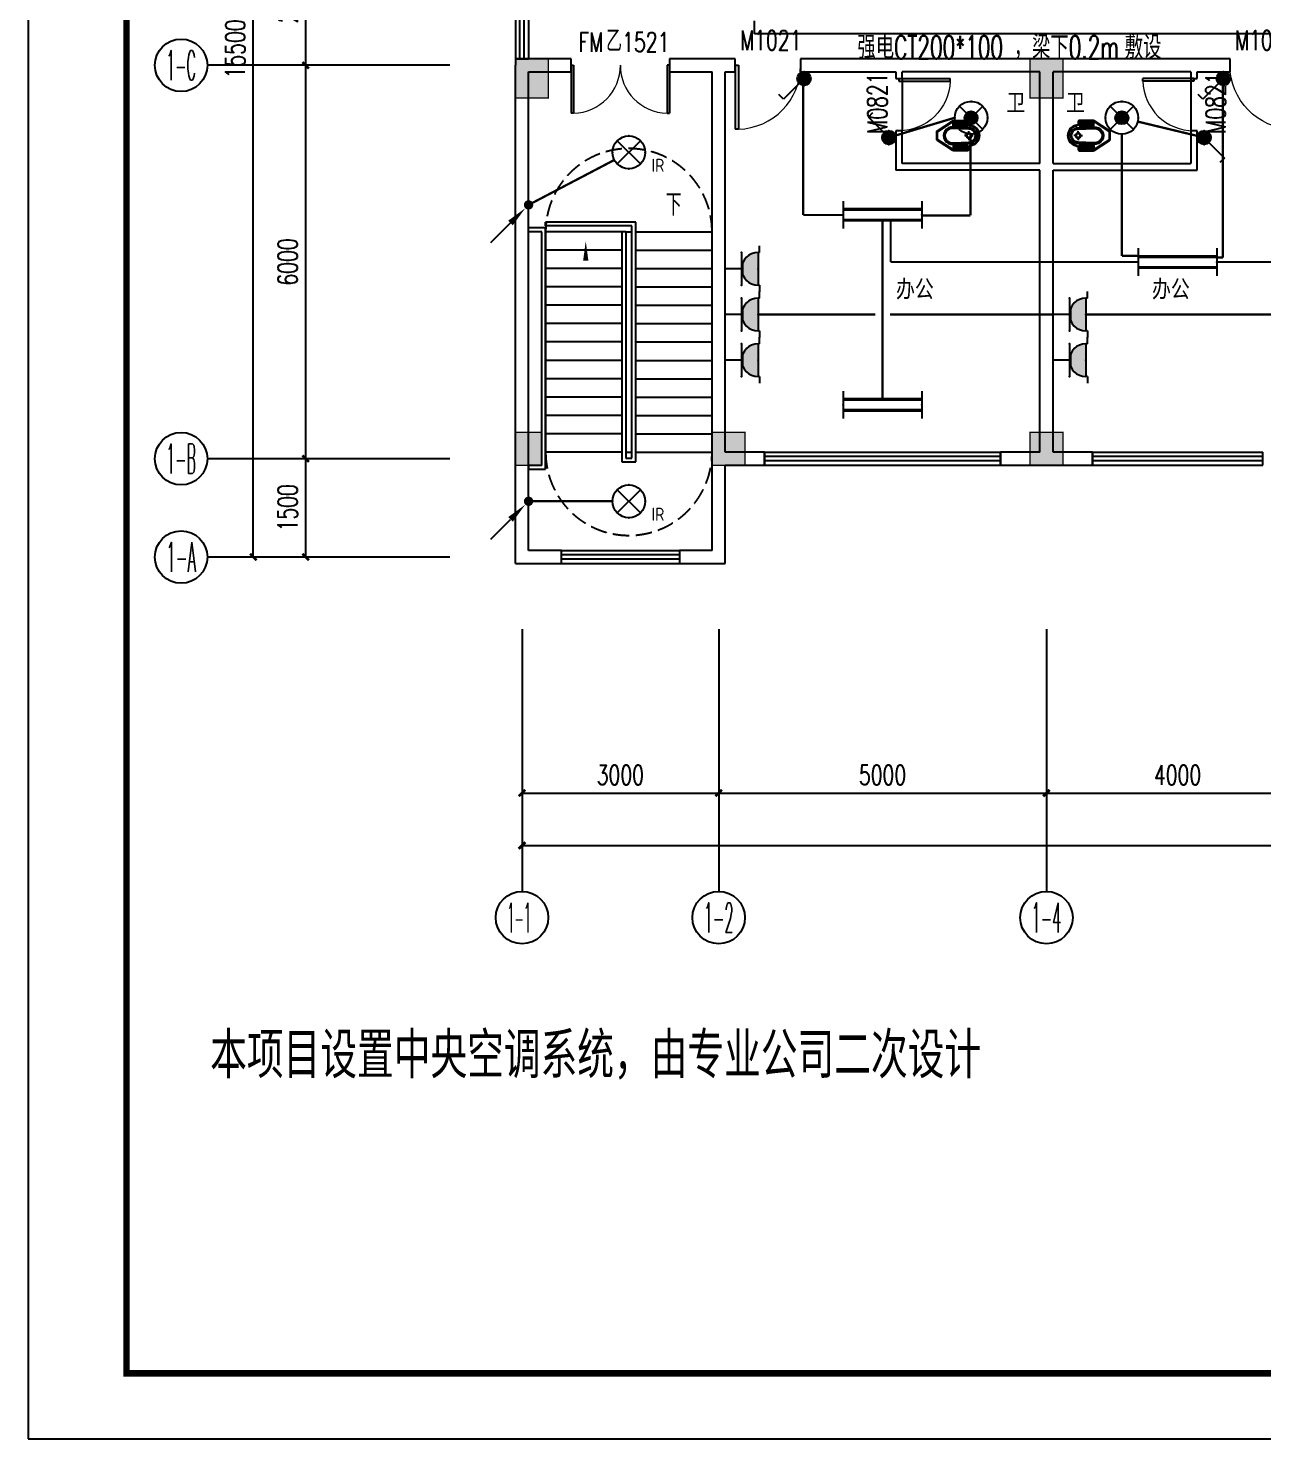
# Model space of a CAD drawing. Extents: x -6243262 to 3079315, y -2914302 to 172723.
# Drawn here: x -5609814 to -5590981, y -692286 to -670772 of the extents above; entities that cross this region are included whole.
import ezdxf
from ezdxf.enums import TextEntityAlignment as Align

# ---------------------------------------------------------------- set-up
doc = ezdxf.new("R2010")
doc.units = 0
doc.header["$LTSCALE"] = 1000
doc.linetypes.add('DASH', pattern=[0.35, 0.25, -0.1])
for name, color, linetype in [('0-柱网', 2, 'Continuous'), ('AXIS', 3, 'Continuous'), ('AXIS_TEXT', 7, 'Continuous'), ('CABLETRAY', 4, 'Continuous'), ('DIM_SYMB', 3, 'Continuous'), ('DOOR_FIRE', 4, 'Continuous'), ('DOOR_FIRE_TEXT', 7, 'Continuous'), ('EQUIP-插座', 3, 'Continuous'), ('EQUIP-照明', 3, 'Continuous'), ('HANDRAIL', 3, 'Continuous'), ('LWIRE', 4, 'Continuous'), ('PUB_TEXT', 7, 'Continuous'), ('PUB_TITLE', 4, 'Continuous'), ('STAIR', 2, 'Continuous'), ('TEL_TEXT', 7, 'Continuous'), ('WALL', 9, 'Continuous'), ('WINDOW', 4, 'Continuous'), ('WINDOW_TEXT', 7, 'Continuous'), ('WIRE-插座', 5, 'Continuous'), ('WIRE-照明', 1, 'Continuous'), ('洁具', 253, 'Continuous')]:
    doc.layers.add(name, color=color, linetype=linetype)
doc.styles.add('-宋体', font='', dxfattribs={"width": 0.8})
doc.styles.add('_TCH_AXIS', font='COMPLEX', dxfattribs={"bigfont": 'GBCBIG'})
doc.styles.add('_TCH_DIM', font='SIMPLEX', dxfattribs={"bigfont": 'GBCBIG'})
doc.styles.add('_TCH_DIM_T3', font='SIMPLEX', dxfattribs={"width": 0.705882, "bigfont": 'GBCBIG'})
doc.styles.add('_TCH_WINDOW', font='SIMPLEX', dxfattribs={"height": 3.5, "bigfont": 'GBCBIG'})
doc.styles.add('_TEL_ATTDEF', font='gbenor', dxfattribs={"bigfont": 'gbcbig'})
doc.styles.add('_TEL_DIM', font='SIMPLEX', dxfattribs={"width": 0.8, "height": 3.5, "bigfont": 'HZTXT'})
doc.styles.add('COMPLEX', font='COMPLEX')
doc.styles.get("Standard").update_dxf_attribs({"font": 'gbenor.shx', "bigfont": 'gbcbig.shx'})
doc.styles.get('-宋体').set_extended_font_data('SimSun')
doc.dimstyles.new('_TCH_ARCH&&100', dxfattribs={"dimtxt": 297.5, "dimasz": 100, "dimexe": 250, "dimexo": 300, "dimgap": 126.25, "dimtad": 1, "dimdec": 0, "dimzin": 0, "dimdsep": 46, "dimtxsty": '_TCH_DIM_T3', "dimblk": 'ARCHTICK', "dimcen": 0.09, "dimclrt": 7, "dimazin": 2, "dimtfac": 1, "dimtdec": 0, "dimtix": 1, "dimtmove": 2, "dimatfit": 3, "dimfxl": 0, "dimtolj": 1, "dimtzin": 0, "dimarcsym": 0})

# ---------------------------------------------------------------- blocks, each defined once
blk = doc.blocks.new('$plan$00002871')
at = {"layer": '洁具', "color": 0}
for p, q in [((0, -475), (0, -423)), ((-15, -490), (-67, -490)), ((0, -505), (0, -557)), ((15, -490), (67, -490))]:
    blk.add_line(p, q, dxfattribs=at)
for points in [[(159, -508, -0.88995), (-159, -508, 0.380538), (-179, -491), (-210, -491, -0.414214), (-230, -471), (-230, -258, -0.144595), (-227, -247), (-73, -9, -0.254383), (-56, 0), (56, 0, -0.254383), (73, -9), (227, -247, -0.144595), (230, -258), (230, -471, -0.414214), (210, -491), (179, -491, 0.380538)], [(120, -491), (130, -252, 1.134994), (-130, -252), (-120, -491, 0.992594)], [(105, -490), (115, -251, 1.141146), (-115, -251), (-105, -490, 0.994896)], [(100, -490), (110, -251, 1.143479), (-110, -251), (-100, -490, 0.995777)], [(-149, -264, 1), (-149, -252), (-207, -252, 1), (-207, -264)], [(-148, -287, 1), (-148, -275), (-207, -275, 1), (-207, -287)], [(-147, -307, 1), (-147, -295), (-207, -295, 1), (-207, -307)], [(-146, -330, 1), (-146, -319), (-207, -319, 1), (-207, -330)], [(-146, -352, 1), (-146, -341), (-207, -341, 1), (-207, -352)], [(-145, -376, 1), (-145, -364), (-207, -364, 1), (-207, -376)], [(-144, -399, 1), (-144, -388), (-207, -388, 1), (-207, -399)], [(-143, -423, 1), (-143, -411), (-207, -411, 1), (-207, -423)], [(-149, -263, 1), (-149, -253), (-207, -253, 1), (-207, -263)], [(-148, -286, 1), (-148, -276), (-207, -276, 1), (-207, -286)], [(-147, -306, 1), (-147, -296), (-207, -296, 1), (-207, -306)], [(-146, -329, 1), (-146, -320), (-207, -320, 1), (-207, -329)], [(-146, -351, 1), (-146, -342), (-207, -342, 1), (-207, -351)], [(-145, -375, 1), (-145, -365), (-207, -365, 1), (-207, -375)], [(-144, -398, 1), (-144, -389), (-207, -389, 1), (-207, -398)], [(-143, -422, 1), (-143, -412), (-207, -412, 1), (-207, -422)], [(143, -423, -1), (143, -411), (207, -411, -1), (207, -423)], [(144, -399, -1), (144, -388), (207, -388, -1), (207, -399)], [(143, -422, -1), (143, -412), (207, -412, -1), (207, -422)], [(145, -376, -1), (145, -364), (207, -364, -1), (207, -376)], [(144, -398, -1), (144, -389), (207, -389, -1), (207, -398)], [(146, -352, -1), (146, -341), (207, -341, -1), (207, -352)], [(145, -375, -1), (145, -365), (207, -365, -1), (207, -375)], [(146, -330, -1), (146, -319), (207, -319, -1), (207, -330)], [(146, -351, -1), (146, -342), (207, -342, -1), (207, -351)], [(148, -287, -1), (148, -275), (207, -275, -1), (207, -287)], [(147, -307, -1), (147, -295), (207, -295, -1), (207, -307)], [(146, -329, -1), (146, -320), (207, -320, -1), (207, -329)], [(148, -286, -1), (148, -276), (207, -276, -1), (207, -286)], [(147, -306, -1), (147, -296), (207, -296, -1), (207, -306)], [(149, -264, -1), (149, -252), (207, -252, -1), (207, -264)], [(149, -263, -1), (149, -253), (207, -253, -1), (207, -263)], [(-141, -444, 1), (-141, -432), (-207, -432, 1), (-207, -444)], [(-141, -464, 1), (-141, -453), (-207, -453, 1), (-207, -464)], [(-141, -443, 1), (-141, -433), (-207, -433, 1), (-207, -443)], [(-141, -463, 1), (-141, -454), (-207, -454, 1), (-207, -463)], [(141, -444, -1), (141, -432), (207, -432, -1), (207, -444)], [(141, -464, -1), (141, -453), (207, -453, -1), (207, -464)], [(141, -443, -1), (141, -433), (207, -433, -1), (207, -443)], [(141, -463, -1), (141, -454), (207, -454, -1), (207, -463)]]:
    blk.add_lwpolyline(points, format="xyb", close=True, dxfattribs=at)
blk.add_lwpolyline([(-149, -507, 0.380538), (-179, -481), (-210, -481, -0.414214), (-220, -471), (-220, -258, -0.144595), (-218, -253), (-64, -15, -0.254383), (-56, -10), (56, -10, -0.254383), (64, -15), (218, -253, -0.144595), (220, -258), (220, -471, -0.414214), (210, -481), (179, -481, 0.380538), (149, -507, 0.380538)], format="xyb", dxfattribs=at)
for radius in [40, 31.7]:
    blk.add_circle((0, -490), radius, dxfattribs=at)
blk.add_arc((0, -490), 150, 186.665, 353.335, dxfattribs=at)
blk = doc.blocks.new('1#柱网')
at = {"layer": '0-柱网'}
for points in [[(494005, 85967), (494005, 85367), (494505, 85367), (494505, 85967)], [(501855, 85967), (501855, 85367), (502355, 85367), (502355, 85967)], [(494005, 80267), (494005, 79767), (494405, 79767), (494405, 80267)], [(497005, 80267), (497005, 79767), (497505, 79767), (497505, 80267)], [(501855, 80267), (501855, 79767), (502355, 79767), (502355, 80267)]]:
    blk.add_hatch(color=0, dxfattribs=at).paths.add_polyline_path(points)
at = {"layer": '0-柱网', "color": 0, "const_width": 20}
for points in [[(494005, 85967), (494005, 85367), (494505, 85367), (494505, 85967), (494005, 85967)], [(501855, 85967), (501855, 85367), (502355, 85367), (502355, 85967), (501855, 85967)], [(494005, 80267), (494005, 79767), (494405, 79767), (494405, 80267), (494005, 80267)], [(497005, 80267), (497005, 79767), (497505, 79767), (497505, 80267), (497005, 80267)], [(501855, 80267), (501855, 79767), (502355, 79767), (502355, 80267), (501855, 80267)]]:
    blk.add_lwpolyline(points, dxfattribs=at)
blk = doc.blocks.new('$WINLIB2D$00000001')
at = {"color": 0}
for points in [[(-0.5, 0.5), (-0.5, -0.5)], [(-0.5, 0.5), (0.5, 0.5)], [(0.5, -0.5), (0.5, 0.5)], [(0.5, 0.1667), (-0.5, 0.1667)], [(0.5, -0.1667), (-0.5, -0.1667)], [(-0.5, -0.5), (0.5, -0.5)]]:
    blk.add_lwpolyline(points, dxfattribs=at)
blk = doc.blocks.new('$DorLib2D$00000002')
at = {"color": 0}
for p, q in [((-0.5, 0), (-0.5, 0.4875)), ((-0.475, 0.4875), (-0.5, 0.4875)), ((-0.475, 0), (-0.475, 0.4875)), ((0.475, 0), (0.475, 0.4875)), ((0.475, 0.4875), (0.5, 0.4875)), ((0.5, 0), (0.5, 0.4875)), ((-0.5, 0), (-0.475, 0)), ((0.5, 0), (0.475, 0))]:
    blk.add_line(p, q, dxfattribs=at)
at = {"color": 0, "lineweight": 13}
for centre, start, end in [((-0.4875, 0), 0, 88.53072), ((0.4875, 0), 91.46928, 180)]:
    blk.add_arc(centre, 0.4875, start, end, dxfattribs=at)
blk = doc.blocks.new('$DorLib2D$00000001')
at = {"color": 0}
for p, q in [((0.45, 0.975), (0.5, 0.975)), ((0.45, 0), (0.45, 0.975)), ((0.5, 0), (0.5, 0.975)), ((0.5, 0), (0.45, 0))]:
    blk.add_line(p, q, dxfattribs=at)
at = {"color": 0, "lineweight": 13}
blk.add_arc((0.475, 0), 0.975, 91.4693, 180, dxfattribs=at)
blk = doc.blocks.new('_ArchTick')
at = {"color": 0, "linetype": 'ByBlock', "const_width": 0.4}
blk.add_lwpolyline([(-0.5, -0.5), (0.5, 0.5)], dxfattribs=at)
blk = doc.blocks.new('*D188')
at = {"layer": 'AXIS', "color": 0, "lineweight": -2, "transparency": 16777216}
for p, q in [((1535295, -788352), (1535295, -791602)), ((1575295, -788352), (1575295, -791602)), ((1535295, -791352), (1575295, -791352))]:
    blk.add_line(p, q, dxfattribs=at)
at = {"layer": 'Defpoints', "color": 0, "transparency": 16777216}
for p in [(1535295, -788052), (1575295, -788052), (1575295, -791352)]:
    blk.add_point(p, dxfattribs=at)
at = {"layer": 'AXIS', "color": 0, "lineweight": -2, "transparency": 16777216, "xscale": 100, "yscale": 100, "zscale": 100, "rotation": 180}
blk.add_blockref('_ArchTick', (1535295, -791352), dxfattribs=at)
at = {"layer": 'AXIS', "color": 0, "lineweight": -2, "transparency": 16777216, "xscale": 100, "yscale": 100, "zscale": 100}
blk.add_blockref('_ArchTick', (1575295, -791352), dxfattribs=at)
at = {"layer": 'AXIS', "color": 7, "transparency": 16777216, "insert": (1555295, -791077), "char_height": 297.5, "attachment_point": 5, "style": '_TCH_DIM_T3'}
blk.add_mtext('\\A1;40000', dxfattribs=at)
blk = doc.blocks.new('*D196')
at = {"layer": 'AXIS', "color": 0, "lineweight": -2, "transparency": 16777216}
for p, q in [((1543295, -788352), (1543295, -790802)), ((1547295, -788352), (1547295, -790802)), ((1543295, -790552), (1547295, -790552))]:
    blk.add_line(p, q, dxfattribs=at)
at = {"layer": 'Defpoints', "color": 0, "transparency": 16777216}
for p in [(1543295, -788052), (1547295, -788052), (1547295, -790552)]:
    blk.add_point(p, dxfattribs=at)
at = {"layer": 'AXIS', "color": 0, "lineweight": -2, "transparency": 16777216, "xscale": 100, "yscale": 100, "zscale": 100, "rotation": 180}
blk.add_blockref('_ArchTick', (1543295, -790552), dxfattribs=at)
at = {"layer": 'AXIS', "color": 0, "lineweight": -2, "transparency": 16777216, "xscale": 100, "yscale": 100, "zscale": 100}
blk.add_blockref('_ArchTick', (1547295, -790552), dxfattribs=at)
at = {"layer": 'AXIS', "color": 7, "transparency": 16777216, "insert": (1545295, -790277), "char_height": 297.5, "attachment_point": 5, "style": '_TCH_DIM_T3'}
blk.add_mtext('\\A1;4000', dxfattribs=at)
blk = doc.blocks.new('*D197')
at = {"layer": 'AXIS', "color": 0, "lineweight": -2, "transparency": 16777216}
for p, q in [((1538295, -788352), (1538295, -790802)), ((1543295, -788352), (1543295, -790802)), ((1538295, -790552), (1543295, -790552))]:
    blk.add_line(p, q, dxfattribs=at)
at = {"layer": 'Defpoints', "color": 0, "transparency": 16777216}
for p in [(1538295, -788052), (1543295, -788052), (1543295, -790552)]:
    blk.add_point(p, dxfattribs=at)
at = {"layer": 'AXIS', "color": 0, "lineweight": -2, "transparency": 16777216, "xscale": 100, "yscale": 100, "zscale": 100, "rotation": 180}
blk.add_blockref('_ArchTick', (1538295, -790552), dxfattribs=at)
at = {"layer": 'AXIS', "color": 0, "lineweight": -2, "transparency": 16777216, "xscale": 100, "yscale": 100, "zscale": 100}
blk.add_blockref('_ArchTick', (1543295, -790552), dxfattribs=at)
at = {"layer": 'AXIS', "color": 7, "transparency": 16777216, "insert": (1540795, -790277), "char_height": 297.5, "attachment_point": 5, "style": '_TCH_DIM_T3'}
blk.add_mtext('\\A1;5000', dxfattribs=at)
blk = doc.blocks.new('*D198')
at = {"layer": 'AXIS', "color": 0, "lineweight": -2, "transparency": 16777216}
for p, q in [((1535295, -788352), (1535295, -790802)), ((1538295, -788352), (1538295, -790802)), ((1535295, -790552), (1538295, -790552))]:
    blk.add_line(p, q, dxfattribs=at)
at = {"layer": 'Defpoints', "color": 0, "transparency": 16777216}
for p in [(1535295, -788052), (1538295, -788052), (1538295, -790552)]:
    blk.add_point(p, dxfattribs=at)
at = {"layer": 'AXIS', "color": 0, "lineweight": -2, "transparency": 16777216, "xscale": 100, "yscale": 100, "zscale": 100, "rotation": 180}
blk.add_blockref('_ArchTick', (1535295, -790552), dxfattribs=at)
at = {"layer": 'AXIS', "color": 0, "lineweight": -2, "transparency": 16777216, "xscale": 100, "yscale": 100, "zscale": 100}
blk.add_blockref('_ArchTick', (1538295, -790552), dxfattribs=at)
at = {"layer": 'AXIS', "color": 7, "transparency": 16777216, "insert": (1536795, -790277), "char_height": 297.5, "attachment_point": 5, "style": '_TCH_DIM_T3'}
blk.add_mtext('\\A1;3000', dxfattribs=at)
blk = doc.blocks.new('_AXISO')
at = {"color": 0}
blk.add_circle((0, 0), 0.5, dxfattribs=at)
at = {"layer": 'AXIS_TEXT', "color": 0, "style": 'COMPLEX', "width": 1.041667}
blk.add_attdef('A', text='', height=0.56, dxfattribs=at).set_placement((-0.25, -0.28), (0.25, -0.28), align=Align.FIT)
blk = doc.blocks.new('*D214')
at = {"layer": 'AXIS', "color": 0, "lineweight": -2, "transparency": 16777216}
for p, q in [((1533895, -771452), (1530945, -771452)), ((1531195, -786952), (1531195, -771452)), ((1533895, -786952), (1530945, -786952))]:
    blk.add_line(p, q, dxfattribs=at)
at = {"layer": 'Defpoints', "color": 0, "transparency": 16777216}
for p in [(1531195, -771452), (1534195, -771452), (1534195, -786952)]:
    blk.add_point(p, dxfattribs=at)
at = {"layer": 'AXIS', "color": 0, "lineweight": -2, "transparency": 16777216, "xscale": 100, "yscale": 100, "zscale": 100}
for p, rotation in [((1531195, -771452), 90), ((1531195, -786952), 270)]:
    blk.add_blockref('_ArchTick', p, dxfattribs=dict(at, rotation=rotation))
at = {"layer": 'AXIS', "color": 7, "transparency": 16777216, "insert": (1530920, -779202), "char_height": 297.5, "attachment_point": 5, "rotation": 90, "style": '_TCH_DIM_T3'}
blk.add_mtext('\\A1;15500', dxfattribs=at)
blk = doc.blocks.new('*D215')
at = {"layer": 'AXIS', "color": 0, "lineweight": -2, "transparency": 16777216}
for p, q in [((1533895, -785452), (1531745, -785452)), ((1531995, -786952), (1531995, -785452)), ((1533895, -786952), (1531745, -786952))]:
    blk.add_line(p, q, dxfattribs=at)
at = {"layer": 'Defpoints', "color": 0, "transparency": 16777216}
for p in [(1531995, -785452), (1534195, -785452), (1534195, -786952)]:
    blk.add_point(p, dxfattribs=at)
at = {"layer": 'AXIS', "color": 0, "lineweight": -2, "transparency": 16777216, "xscale": 100, "yscale": 100, "zscale": 100}
for p, rotation in [((1531995, -785452), 90), ((1531995, -786952), 270)]:
    blk.add_blockref('_ArchTick', p, dxfattribs=dict(at, rotation=rotation))
at = {"layer": 'AXIS', "color": 7, "transparency": 16777216, "insert": (1531720, -786202), "char_height": 297.5, "attachment_point": 5, "rotation": 90, "style": '_TCH_DIM_T3'}
blk.add_mtext('\\A1;1500', dxfattribs=at)
blk = doc.blocks.new('*D216')
at = {"layer": 'AXIS', "color": 0, "lineweight": -2, "transparency": 16777216}
for p, q in [((1533895, -779452), (1531745, -779452)), ((1531995, -785452), (1531995, -779452)), ((1533895, -785452), (1531745, -785452))]:
    blk.add_line(p, q, dxfattribs=at)
at = {"layer": 'Defpoints', "color": 0, "transparency": 16777216}
for p in [(1531995, -779452), (1534195, -779452), (1534195, -785452)]:
    blk.add_point(p, dxfattribs=at)
at = {"layer": 'AXIS', "color": 0, "lineweight": -2, "transparency": 16777216, "xscale": 100, "yscale": 100, "zscale": 100}
for p, rotation in [((1531995, -779452), 90), ((1531995, -785452), 270)]:
    blk.add_blockref('_ArchTick', p, dxfattribs=dict(at, rotation=rotation))
at = {"layer": 'AXIS', "color": 7, "transparency": 16777216, "insert": (1531720, -782452), "char_height": 297.5, "attachment_point": 5, "rotation": 90, "style": '_TCH_DIM_T3'}
blk.add_mtext('\\A1;6000', dxfattribs=at)
blk = doc.blocks.new('*D217')
at = {"layer": 'AXIS', "color": 0, "lineweight": -2, "transparency": 16777216}
for p, q in [((1533895, -777452), (1531745, -777452)), ((1531995, -779452), (1531995, -777452)), ((1533895, -779452), (1531745, -779452))]:
    blk.add_line(p, q, dxfattribs=at)
at = {"layer": 'Defpoints', "color": 0, "transparency": 16777216}
for p in [(1531995, -777452), (1534195, -777452), (1534195, -779452)]:
    blk.add_point(p, dxfattribs=at)
at = {"layer": 'AXIS', "color": 0, "lineweight": -2, "transparency": 16777216, "xscale": 100, "yscale": 100, "zscale": 100}
for p, rotation in [((1531995, -777452), 90), ((1531995, -779452), 270)]:
    blk.add_blockref('_ArchTick', p, dxfattribs=dict(at, rotation=rotation))
at = {"layer": 'AXIS', "color": 7, "transparency": 16777216, "insert": (1531720, -778452), "char_height": 297.5, "attachment_point": 5, "rotation": 90, "style": '_TCH_DIM_T3'}
blk.add_mtext('\\A1;2000', dxfattribs=at)
blk = doc.blocks.new('$equip$00002530')
for p, q in [((-0.354, 0.354), (0.354, -0.354)), ((0.354, 0.354), (-0.354, -0.354))]:
    blk.add_line(p, q)
at = {"const_width": 0.04}
blk.add_lwpolyline([(0, 0.5, -1), (0, -0.5, -1), (0, 0.5, -2.479085)], format="xyb", dxfattribs=at)
blk.add_circle((0, 0), 0.5)
for p in [(0, 0.5), (-0.5, 0), (0.5, 0), (0, -0.5)]:
    blk.add_point(p)
at = {"color": 7, "style": '_TEL_DIM', "flags": 1}
blk.add_attdef('A', text='', height=0.00002, dxfattribs=at).set_placement((0, 0), align=Align.MIDDLE_CENTER)
at = {"color": 7, "style": '_TEL_DIM'}
blk.add_attdef('$TEXT$', text='', height=0.4, dxfattribs=at).set_placement((0.887, -0.396), align=Align.MIDDLE_CENTER)
blk = doc.blocks.new('$TelecSys$00000081')
for p, q in [((0.104, 0.104), (0.104, 0.104)), ((-0.104, -0.104), (-0.104, -0.104)), ((-1.15, -1.15), (-0.55, -0.55))]:
    blk.add_line(p, q)
at = {"const_width": 0.142}
blk.add_lwpolyline([(0.071, 0, 1), (-0.071, 0, 1)], format="xyb", close=True, dxfattribs=at)
blk.add_solid([(-0.62, -0.48), (-0.48, -0.62), (-0.1, -0.1)])
at = {"width": 0.8, "flags": 9}
blk.add_attdef('A', (0, 0), '', height=0.00002, rotation=180, dxfattribs=at)
blk = doc.blocks.new('$equip$00001160')
for p, q in [((-1.2, 0.417), (-1.2, -0.417)), ((-1.2, 0.167), (1.2, 0.167)), ((1.2, 0.417), (1.2, -0.417)), ((-1.2, -0.167), (1.2, -0.167))]:
    blk.add_line(p, q)
at = {"const_width": 0.1}
for points in [[(-1.2, 0.167), (1.2, 0.167)], [(-1.2, -0.167), (1.2, -0.167)]]:
    blk.add_lwpolyline(points, dxfattribs=at)
at = {"layer": 'EQUIP-照明'}
for p in [(-1.2, 0), (0, 0.167), (1.2, 0), (0, -0.167)]:
    blk.add_point(p, dxfattribs=at)
at = {"layer": 'EQUIP-照明', "flags": 9}
blk.add_attdef('A', (0, 0), '', height=0.00002, dxfattribs=at)
blk = doc.blocks.new('$equip$00001962')
for p, q in [((0.147, 0.356), (0.625, 0.833)), ((0.625, 0.833), (0.766, 0.692))]:
    blk.add_line(p, q)
blk.add_circle((0, 0.208), 0.208)
for p in [(-0.208, 0.208), (0, 0.417), (0, 0), (0.208, 0.208)]:
    blk.add_point(p)
for points in [[(-0.18, 0.313), (0.18, 0.313), (-0.208, 0.208), (0.208, 0.208)], [(-0.18, 0.104), (0.18, 0.104), (-0.208, 0.208), (0.208, 0.208)], [(-0.104, 0.389), (0.104, 0.389), (-0.18, 0.313), (0.18, 0.313)], [(-0.104, 0.028), (0.104, 0.028), (-0.18, 0.104), (0.18, 0.104)], [(0, 0.417), (0, 0.417), (-0.104, 0.389), (0.104, 0.389)], [(0, 0), (0, 0), (-0.104, 0.028), (0.104, 0.028)]]:
    blk.add_solid(points)
at = {"layer": 'TEL_TEXT', "style": '_TEL_DIM', "flags": 1}
blk.add_attdef('A', text='', height=0.00002, dxfattribs=at).set_placement((0, 0), align=Align.MIDDLE_CENTER)
blk = doc.blocks.new('$equip$00001240')
for p, q in [((-0.5, 1.05), (-0.7, 1.05)), ((-0.5, 1.05), (-0.5, 1)), ((-0.5, 1), (0.5, 1)), ((0.5, 1.05), (0.7, 1.05)), ((0.5, 1.05), (0.5, 1)), ((-0.5, 0.5), (0.5, 0.5)), ((0, 0.5), (0, 0))]:
    blk.add_line(p, q)
blk.add_arc((0, 1), 0.5, 180, 0)
for points in [[(0.433, 0.75), (-0.433, 0.75), (0.5, 1), (-0.5, 1)], [(0.25, 0.567), (-0.25, 0.567), (0.433, 0.75), (-0.433, 0.75)], [(0, 0.5), (0, 0.5), (0.25, 0.567), (-0.25, 0.567)]]:
    blk.add_solid(points)
at = {"layer": 'EQUIP-照明'}
for p in [(0, 1), (-0.5, 0.5), (0.5, 0.5), (0, 0)]:
    blk.add_point(p, dxfattribs=at)
at = {"layer": 'EQUIP-照明', "flags": 9}
blk.add_attdef('A', (0, 0), '', height=0.00002, dxfattribs=at)
blk = doc.blocks.new('$equip$00002828')
for p, q in [((0.354, 0.354), (-0.354, -0.354)), ((-0.354, 0.354), (0.354, -0.354))]:
    blk.add_line(p, q)
at = {"const_width": 0.04}
blk.add_lwpolyline([(0.5, 0, -1), (-0.5, 0, -1), (0.5, 0, 1)], format="xyb", dxfattribs=at)
for radius in [0.5, 0.2]:
    blk.add_circle((0, 0), radius)
for p in [(0, 0.5), (-0.5, 0), (0.5, 0), (0, -0.5)]:
    blk.add_point(p)
for points in [[(-0.173, 0.1), (0.173, 0.1), (-0.2, 0), (0.2, 0)], [(-0.173, -0.1), (0.173, -0.1), (-0.2, 0), (0.2, 0)], [(-0.1, 0.173), (0.1, 0.173), (-0.173, 0.1), (0.173, 0.1)], [(0, 0.2), (0, 0.2), (-0.1, 0.173), (0.1, 0.173)], [(-0.1, -0.173), (0.1, -0.173), (-0.173, -0.1), (0.173, -0.1)], [(0, -0.2), (0, -0.2), (-0.1, -0.173), (0.1, -0.173)]]:
    blk.add_solid(points)
at = {"color": 7, "style": '_TEL_DIM', "flags": 1}
for tag in ['A', 'REMARK']:
    blk.add_attdef(tag, text='', height=0.00002, dxfattribs=at).set_placement((0, 0), align=Align.MIDDLE_CENTER)
blk = doc.blocks.new('55')
at = {"color": 8, "linetype": 'DASH'}
for centre, start, end in [((1536925.1, -781992.2), 359.99984, 180.00017), ((1536925.1, -785352.2), 179.99983, 0.00016)]:
    blk.add_arc(centre, 1270, start, end, dxfattribs=at)
at = {"layer": 'AXIS', "color": 8}
for p, q in [((1534195.1, -779452.2), (1530495.1, -779452.2)), ((1534195.1, -785452.2), (1530495.1, -785452.2)), ((1534195.1, -786952.2), (1530495.1, -786952.2)), ((1535295.1, -788052.2), (1535295.1, -792052.2)), ((1538295.1, -788052.2), (1538295.1, -792052.2)), ((1543295.1, -788052.2), (1543295.1, -792052.2))]:
    blk.add_line(p, q, dxfattribs=at)
at = {"layer": 'DIM_SYMB', "color": 8}
blk.add_lwpolyline([(1537582.6, -781852.2, 0, 0, 0), (1537582.6, -786102.2, 0, 0, 0), (1536267.6, -786102.2, 0, 0, 0), (1536267.6, -782132.2, 0, 80, 0), (1536267.6, -782432.2, 0, 0, 0)], format="xyseb", dxfattribs=at)
at = {"layer": 'HANDRAIL', "color": 8}
for p, q in [((1535655.1, -781932.2), (1535395.1, -781932.2)), ((1535395.1, -781992.2), (1535395.1, -781932.2)), ((1535595.1, -781992.2), (1535395.1, -781992.2)), ((1535595.1, -785552.2), (1535595.1, -781992.2)), ((1535655.1, -785612.2), (1535655.1, -781932.2)), ((1535395.1, -785552.2), (1535595.1, -785552.2)), ((1535395.1, -785552.2), (1535395.1, -785612.2)), ((1535395.1, -785612.2), (1535655.1, -785612.2))]:
    blk.add_line(p, q, dxfattribs=at)
at = {"layer": 'STAIR', "color": 8}
for p, q in [((1537030.1, -781842.2), (1535655.1, -781842.2)), ((1535655.1, -781902.2), (1535655.1, -781842.2)), ((1537030.1, -785502.2), (1537030.1, -781842.2)), ((1536970.1, -781902.2), (1535655.1, -781902.2)), ((1535655.1, -781992.2), (1535655.1, -785352.2)), ((1536820.1, -781992.2), (1535655.1, -781992.2)), ((1536880.1, -781992.2), (1536820.1, -781992.2)), ((1536820.1, -781992.2), (1536820.1, -785502.2)), ((1536880.1, -781992.2), (1536820.1, -781992.2)), ((1536880.1, -781992.2), (1536880.1, -785352.2)), ((1536880.1, -781992.2), (1536880.1, -785442.2)), ((1536880.1, -781992.2), (1536970.1, -781992.2)), ((1536970.1, -785442.2), (1536970.1, -781902.2)), ((1536970.1, -785352.2), (1536970.1, -781992.2)), ((1537030.1, -781992.2), (1538195.1, -781992.2)), ((1538195.1, -785352.2), (1538195.1, -781992.2)), ((1536820.1, -782272.2), (1535655.1, -782272.2)), ((1537030.1, -782272.2), (1538195.1, -782272.2)), ((1536820.1, -782552.2), (1535655.1, -782552.2)), ((1537030.1, -782552.2), (1538195.1, -782552.2)), ((1536820.1, -782832.2), (1535655.1, -782832.2)), ((1537030.1, -782832.2), (1538195.1, -782832.2)), ((1536820.1, -783112.2), (1535655.1, -783112.2)), ((1537030.1, -783112.2), (1538195.1, -783112.2)), ((1536820.1, -783392.2), (1535655.1, -783392.2)), ((1537030.1, -783392.2), (1538195.1, -783392.2)), ((1536820.1, -783672.2), (1535655.1, -783672.2)), ((1537030.1, -783672.2), (1538195.1, -783672.2)), ((1536820.1, -783952.2), (1535655.1, -783952.2)), ((1537030.1, -783952.2), (1538195.1, -783952.2)), ((1536820.1, -784232.2), (1535655.1, -784232.2)), ((1537030.1, -784232.2), (1538195.1, -784232.2)), ((1536820.1, -784512.2), (1535655.1, -784512.2)), ((1537030.1, -784512.2), (1538195.1, -784512.2)), ((1536820.1, -784792.2), (1535655.1, -784792.2)), ((1537030.1, -784792.2), (1538195.1, -784792.2)), ((1536820.1, -785072.2), (1535655.1, -785072.2)), ((1537030.1, -785072.2), (1538195.1, -785072.2)), ((1536820.1, -785352.2), (1535655.1, -785352.2)), ((1536820.1, -785502.2), (1537030.1, -785502.2)), ((1536880.1, -785352.2), (1536970.1, -785352.2)), ((1536880.1, -785442.2), (1536970.1, -785442.2)), ((1537030.1, -785352.2), (1538195.1, -785352.2))]:
    blk.add_line(p, q, dxfattribs=at)
at = {"layer": 'WALL', "color": 8}
for p, q in [((1535395.1, -779352.2), (1535195.1, -779352.2)), ((1535195.1, -779352.2), (1535195.1, -779452.2)), ((1535195.1, -787052.2), (1535195.1, -779452.2)), ((1536045.1, -779352.2), (1535395.1, -779352.2)), ((1536045.1, -779552.2), (1536045.1, -779352.2)), ((1538295.1, -779352.2), (1537545.1, -779352.2)), ((1537545.1, -779352.2), (1537545.1, -779552.2)), ((1538545.1, -779352.2), (1538295.1, -779352.2)), ((1538545.1, -779552.2), (1538545.1, -779352.2)), ((1541095.1, -779352.2), (1539545.1, -779352.2)), ((1539545.1, -779352.2), (1539545.1, -779552.2)), ((1543295.1, -779352.2), (1541095.1, -779352.2)), ((1545495.1, -779352.2), (1543295.1, -779352.2)), ((1546095.1, -779352.2), (1545495.1, -779352.2)), ((1546095.1, -779552.2), (1546095.1, -779352.2)), ((1535395.1, -779552.2), (1536045.1, -779552.2)), ((1535395.1, -786852.2), (1535395.1, -779552.2)), ((1537545.1, -779552.2), (1538195.1, -779552.2)), ((1538195.1, -785452.2), (1538195.1, -779552.2)), ((1538395.1, -779552.2), (1538545.1, -779552.2)), ((1538395.1, -785352.2), (1538395.1, -779552.2)), ((1539545.1, -779552.2), (1540995.1, -779552.2)), ((1540995.1, -779552.2), (1540995.1, -779652.2)), ((1540995.1, -779652.2), (1541095.1, -779652.2)), ((1543195.1, -779552.2), (1541095.1, -779552.2)), ((1541095.1, -779652.2), (1541095.1, -779552.2)), ((1543195.1, -780952.2), (1543195.1, -779552.2)), ((1543395.1, -780952.2), (1543395.1, -779552.2)), ((1545495.1, -779552.2), (1543395.1, -779552.2)), ((1545495.1, -779552.2), (1545495.1, -779652.2)), ((1545495.1, -779652.2), (1545595.1, -779652.2)), ((1545595.1, -779652.2), (1545595.1, -779552.2)), ((1545595.1, -779552.2), (1546095.1, -779552.2)), ((1541095.1, -780452.2), (1540995.1, -780452.2)), ((1540995.1, -780452.2), (1540995.1, -781052.2)), ((1541095.1, -780952.2), (1541095.1, -780452.2)), ((1545595.1, -780452.2), (1545495.1, -780452.2)), ((1545495.1, -780452.2), (1545495.1, -780952.2)), ((1545595.1, -781052.2), (1545595.1, -780452.2)), ((1543195.1, -780952.2), (1541095.1, -780952.2)), ((1543395.1, -780952.2), (1545495.1, -780952.2)), ((1543195.1, -781052.2), (1540995.1, -781052.2)), ((1543195.1, -785352.2), (1543195.1, -781052.2)), ((1543395.1, -785352.2), (1543395.1, -781052.2)), ((1543395.1, -781052.2), (1545595.1, -781052.2)), ((1538195.1, -786852.2), (1538195.1, -785452.2)), ((1538995.1, -785352.2), (1538395.1, -785352.2)), ((1538995.1, -785552.2), (1538995.1, -785352.2)), ((1543195.1, -785352.2), (1542595.1, -785352.2)), ((1542595.1, -785352.2), (1542595.1, -785552.2)), ((1543995.1, -785352.2), (1543395.1, -785352.2)), ((1543995.1, -785552.2), (1543995.1, -785352.2)), ((1538395.1, -785552.2), (1538995.1, -785552.2)), ((1538395.1, -787052.2), (1538395.1, -785552.2)), ((1542595.1, -785552.2), (1543295.1, -785552.2)), ((1543295.1, -785552.2), (1543995.1, -785552.2)), ((1535895.1, -786852.2), (1535395.1, -786852.2)), ((1535895.1, -787052.2), (1535895.1, -786852.2)), ((1538195.1, -786852.2), (1537695.1, -786852.2)), ((1537695.1, -786852.2), (1537695.1, -787052.2)), ((1535195.1, -787052.2), (1535895.1, -787052.2)), ((1537695.1, -787052.2), (1538395.1, -787052.2))]:
    blk.add_line(p, q, dxfattribs=at)
at = {"layer": 'WINDOW', "color": 8}
for p, q in [((1541095.1, -779652.2), (1541095.1, -780452.2)), ((1545495.1, -779652.2), (1545495.1, -780452.2))]:
    blk.add_line(p, q, dxfattribs=at)
at = {"color": 8, "rotation": 90.00000000002842}
blk.add_blockref('$plan$00002871', (1541622.1, -780524.4), dxfattribs=at)
at = {"color": 8, "xscale": -1, "rotation": 269.9999999999715}
blk.add_blockref('$plan$00002871', (1544268.1, -780524.4), dxfattribs=at)
at = {"layer": '0-柱网', "color": 8}
blk.add_blockref('1#柱网', (1041190.1, -865319.4), dxfattribs=at)
at = {"layer": 'AXIS', "color": 8}
ref = blk.add_blockref('_AXISO', (1530095.1, -779452.2), dxfattribs=dict(at, xscale=800, yscale=800, zscale=800))
ref.add_attrib('A', '1-C', dxfattribs={"layer": 'AXIS_TEXT', "color": 8, "height": 452.55, "style": '_TCH_AXIS', "width": 0.375}).set_placement((1529868.8, -779678.5), (1530321.4, -779678.5), align=Align.FIT)
ref = blk.add_blockref('_AXISO', (1530095.1, -785452.2), dxfattribs=dict(at, xscale=800, yscale=800, zscale=800))
ref.add_attrib('A', '1-B', dxfattribs={"layer": 'AXIS_TEXT', "color": 8, "height": 452.55, "style": '_TCH_AXIS', "width": 0.362069}).set_placement((1529868.8, -785678.5), (1530321.4, -785678.5), align=Align.FIT)
ref = blk.add_blockref('_AXISO', (1530095.1, -786952.2), dxfattribs=dict(at, xscale=800, yscale=800, zscale=800))
ref.add_attrib('A', '1-A', dxfattribs={"layer": 'AXIS_TEXT', "color": 8, "height": 452.55, "style": '_TCH_AXIS', "width": 0.355932}).set_placement((1529868.8, -787178.5), (1530321.4, -787178.5), align=Align.FIT)
ref = blk.add_blockref('_AXISO', (1535295.1, -792452.2), dxfattribs=dict(at, xscale=800, yscale=800, zscale=800))
ref.add_attrib('A', '1-1 ', dxfattribs={"layer": 'AXIS_TEXT', "color": 8, "height": 452.55, "style": '_TCH_AXIS', "width": 0.42}).set_placement((1535068.8, -792678.5), (1535521.4, -792678.5), align=Align.FIT)
ref = blk.add_blockref('_AXISO', (1538295.1, -792452.2), dxfattribs=dict(at, xscale=800, yscale=800, zscale=800))
ref.add_attrib('A', '1-2', dxfattribs={"layer": 'AXIS_TEXT', "color": 8, "height": 452.55, "style": '_TCH_AXIS', "width": 0.381818}).set_placement((1538068.8, -792678.5), (1538521.4, -792678.5), align=Align.FIT)
ref = blk.add_blockref('_AXISO', (1543295.1, -792452.2), dxfattribs=dict(at, xscale=800, yscale=800, zscale=800))
ref.add_attrib('A', '1-4', dxfattribs={"layer": 'AXIS_TEXT', "color": 8, "height": 452.55, "style": '_TCH_AXIS', "width": 0.368421}).set_placement((1543068.8, -792678.5), (1543521.4, -792678.5), align=Align.FIT)
at = {"layer": 'DOOR_FIRE', "color": 8, "xscale": 1500, "yscale": 1500, "zscale": 200, "rotation": 180}
blk.add_blockref('$DorLib2D$00000002', (1536795.1, -779452.2), dxfattribs=at)
at = {"layer": 'WINDOW', "color": 8}
for p, xscale, yscale, zscale, rotation in [((1535295.1, -778452.2), -1800.00000000004, -200, -1800.00000000004, 90), ((1540795.1, -785452.2), -3600, -200, -3600, 180), ((1545295.1, -785452.2), -2600, -200, -2600, 180), ((1536795.1, -786952.2), -1800, 200, -1800, 180)]:
    blk.add_blockref('$WINLIB2D$00000001', p, dxfattribs=dict(at, xscale=xscale, yscale=yscale, zscale=zscale, rotation=rotation))
ref = blk.add_blockref('$DorLib2D$00000001', (1539045.1, -779452.2), dxfattribs=dict(at, xscale=1000, yscale=1000, zscale=1000, rotation=180))
ref.add_attrib('A', 'M1021', (1538620.1, -779221), dxfattribs={"layer": 'WINDOW_TEXT', "color": 8, "height": 297.5, "style": '_TCH_WINDOW', "width": 0.705882})
ref = blk.add_blockref('$DorLib2D$00000001', (1546595.1, -779452.2), dxfattribs=dict(at, xscale=-1000, yscale=1000, zscale=-1000, rotation=180))
ref.add_attrib('A', 'M1021', (1546170.1, -779221), dxfattribs={"layer": 'WINDOW_TEXT', "color": 8, "height": 297.5, "style": '_TCH_WINDOW', "width": 0.705882})
ref = blk.add_blockref('$DorLib2D$00000001', (1541045.1, -780052.2), dxfattribs=dict(at, xscale=-800, yscale=800, zscale=-800, rotation=270))
ref.add_attrib('A', 'M0821', (1540864, -780497.2), dxfattribs={"layer": 'WINDOW_TEXT', "color": 8, "height": 297.5, "rotation": 90, "style": '_TCH_WINDOW', "width": 0.705882})
ref = blk.add_blockref('$DorLib2D$00000001', (1545545.1, -780052.2), dxfattribs=dict(at, xscale=-800, yscale=-800, zscale=-800, rotation=270))
ref.add_attrib('A', 'M0821', (1546023.8, -780497.2), dxfattribs={"layer": 'WINDOW_TEXT', "color": 8, "height": 297.5, "rotation": 90, "style": '_TCH_WINDOW', "width": 0.705882})
at = {"layer": 'DIM_SYMB', "color": 7, "style": '_TCH_DIM'}
blk.add_text('下', height=337.6, dxfattribs=at).set_placement((1537487.7, -781747.2))
at = {"layer": 'DOOR_FIRE_TEXT', "color": 8, "style": '_TCH_WINDOW', "width": 0.705882}
for s, p in [('FM', (1536157.3, -779247.3)), ('1521', (1536823, -779247.3))]:
    blk.add_text(s, height=297.5, dxfattribs=at).set_placement(p)
at = {"layer": 'DOOR_FIRE_TEXT', "color": 8, "style": '_TCH_WINDOW'}
blk.add_text('乙', height=337.6, dxfattribs=at).set_placement((1536577.3, -779247.3))
at = {"layer": 'PUB_TEXT', "color": 8, "style": '-宋体', "width": 0.8}
for s, height, p in [('卫', 264.3, (1542684.4, -780150.5)), ('卫', 264.3, (1543592.6, -780150.5)), ('办公', 264.35, (1540999.8, -782993.2)), ('办公', 264.35, (1544904.9, -782993.2))]:
    blk.add_text(s, height=height, dxfattribs=at).set_placement(p)
at = {"layer": 'AXIS', "color": 8}
for p1, p2, distance, picture, middle in [((1534195.1, -786952.2), (1534195.1, -771452.2), 3000, '*D214', (1530920.1, -779202.2)), ((1534195.1, -779452.2), (1534195.1, -777452.2), 2200, '*D217', (1531720.1, -778452.2)), ((1534195.1, -785452.2), (1534195.1, -779452.2), 2200, '*D216', (1531720.1, -782452.2)), ((1534195.1, -786952.2), (1534195.1, -785452.2), 2200, '*D215', (1531720.1, -786202.2)), ((1535295.1, -788052.2), (1575295.1, -788052.2), -3300, '*D188', (1555295.1, -791077.2)), ((1535295.1, -788052.2), (1538295.1, -788052.2), -2500, '*D198', (1536795.1, -790277.2)), ((1538295.1, -788052.2), (1543295.1, -788052.2), -2500, '*D197', (1540795.1, -790277.2)), ((1543295.1, -788052.2), (1547295.1, -788052.2), -2500, '*D196', (1545295.1, -790277.2))]:
    dim = blk.add_aligned_dim(p1=p1, p2=p2, distance=distance, dimstyle='_TCH_ARCH&&100', dxfattribs=at)
    dim.commit()
    dim.dimension.update_dxf_attribs({"geometry": picture, "text_midpoint": middle})

msp = doc.modelspace()

# ---------------------------------------------------------------- linework, layer by layer
at = {"layer": 'CABLETRAY'}
for p, q in [((-5598733.5, -670856.6), (-5598733.5, -670656.6)), ((-5586095.8, -670856.6), (-5598733.5, -670856.6))]:
    msp.add_line(p, q, dxfattribs=at)
at = {"layer": 'PUB_TITLE'}
msp.add_lwpolyline([(-5609813.8, -692286.4), (-5550413.8, -692286.4), (-5550413.8, -650286.4), (-5609813.8, -650286.4)], close=True, dxfattribs=at)
at = {"layer": 'PUB_TITLE', "const_width": 100}
msp.add_lwpolyline([(-5608313.8, -691286.4), (-5551413.8, -691286.4), (-5551413.8, -651286.4), (-5608313.8, -651286.4)], close=True, dxfattribs=at)
at = {"layer": 'WIRE-插座', "linetype": 'Continuous', "const_width": 35}
for points in [[(-5598681.3, -675138.3), (-5596893.8, -675138.3)], [(-5596668.8, -675138.3), (-5594181.3, -675138.3)], [(-5593681.3, -675138.3), (-5586881.3, -675138.3)]]:
    msp.add_lwpolyline(points, dxfattribs=at)
at = {"layer": 'WIRE-照明', "linetype": 'Continuous', "const_width": 35}
for points in [[(-5597992.4, -673620.8), (-5597992.4, -671645.8)], [(-5591590.2, -674269), (-5591590.2, -671645.8)], [(-5596585.7, -672409.1), (-5595681.3, -672137.5)], [(-5592888.2, -672195.9), (-5591978.4, -672414.7)], [(-5595441.5, -673627.3), (-5595441.5, -672387.8)], [(-5593131.3, -674244.8), (-5593131.3, -672387.5)], [(-5602181.3, -673466.7), (-5600872.7, -672780.9)], [(-5597381.3, -673620.8), (-5597992.4, -673620.8)], [(-5596181.3, -673627.3), (-5595441.5, -673627.3)], [(-5596781.3, -676432.7), (-5596781.3, -673699.3)], [(-5596657.5, -674337.5), (-5596657.5, -673699.3)], [(-5593131.3, -674244.8), (-5592881.3, -674244.8)], [(-5591590.2, -674269), (-5591681.3, -674269)], [(-5596657.5, -674337.5), (-5592881.3, -674337.5)], [(-5591681.3, -674337.5), (-5588881.3, -674337.5)], [(-5602181.3, -677987.5), (-5600901.3, -677987.5)]]:
    msp.add_lwpolyline(points, dxfattribs=at)

# ---------------------------------------------------------------- block references
msp.add_blockref('55', (-7137576.4, 108114.7))
at = {"layer": 'EQUIP-插座', "xscale": 500, "yscale": 500, "zscale": 500, "rotation": 270}
for p in [(-5599181.3, -674441.2), (-5599181.3, -675138.3), (-5594181.3, -675138.3), (-5599181.3, -675835.5), (-5594181.3, -675835.5)]:
    msp.add_blockref('$equip$00001240', p, dxfattribs=at)
at = {"layer": 'EQUIP-照明', "xscale": 500, "yscale": 500, "zscale": 500}
for p, rotation in [((-5597979.2, -671437.5), 180), ((-5591582.7, -671437.5), 180), ((-5596581.3, -672439), 90), ((-5591981.3, -672439), 270)]:
    msp.add_blockref('$equip$00001962', p, dxfattribs=dict(at, rotation=rotation))
for name, p in [('$equip$00002828', (-5595431.3, -672137.5)), ('$equip$00002828', (-5593131.3, -672137.5)), ('$equip$00001160', (-5596781.3, -673616)), ('$equip$00001160', (-5592281.3, -674337.5)), ('$equip$00001160', (-5596781.3, -676516))]:
    msp.add_blockref(name, p, dxfattribs=at)
at = {"layer": 'EQUIP-照明'}
ref = msp.add_blockref('$equip$00002530', (-5600651.3, -672664.9), dxfattribs=dict(at, xscale=500, yscale=500, zscale=500))
ref.add_attrib('$TEXT$', 'IR', dxfattribs={"layer": '0', "color": 7, "height": 200, "style": '_TEL_ATTDEF'}).set_placement((-5600207.6, -672862.8), align=Align.MIDDLE_CENTER)
ref = msp.add_blockref('$equip$00002530', (-5600651.3, -677987.5), dxfattribs=dict(at, xscale=500, yscale=500, zscale=500))
ref.add_attrib('$TEXT$', 'IR', dxfattribs={"layer": '0', "color": 7, "height": 200, "style": '_TEL_ATTDEF'}).set_placement((-5600207.6, -678185.4), align=Align.MIDDLE_CENTER)
at = {"layer": 'LWIRE', "xscale": 500, "yscale": 500, "zscale": 500}
for p in [(-5602181.3, -673466.7), (-5602181.3, -677987.5)]:
    msp.add_blockref('$TelecSys$00000081', p, dxfattribs=at)

# ---------------------------------------------------------------- texts
at = {"layer": 'TEL_TEXT', "style": '_TEL_DIM'}
for s, height, width, p in [('强电', 350, 0.8, (-5597164.7, -671237.5)), ('CT200*100', 350, 0.64, (-5596604.7, -671237.5)), ('，梁下', 350, 0.8, (-5594780.7, -671237.5)), ('0.2m', 350, 0.64, (-5593940.7, -671237.5)), ('敷设', 350, 0.8, (-5593087.4, -671237.5)), ('本项目设置中央空调系统，由专业公司二次设计', 700, 0.8, (-5607038.1, -686787.2))]:
    msp.add_text(s, height=height, dxfattribs=dict(at, width=width)).set_placement(p)

doc.saveas('drawing.dxf')
